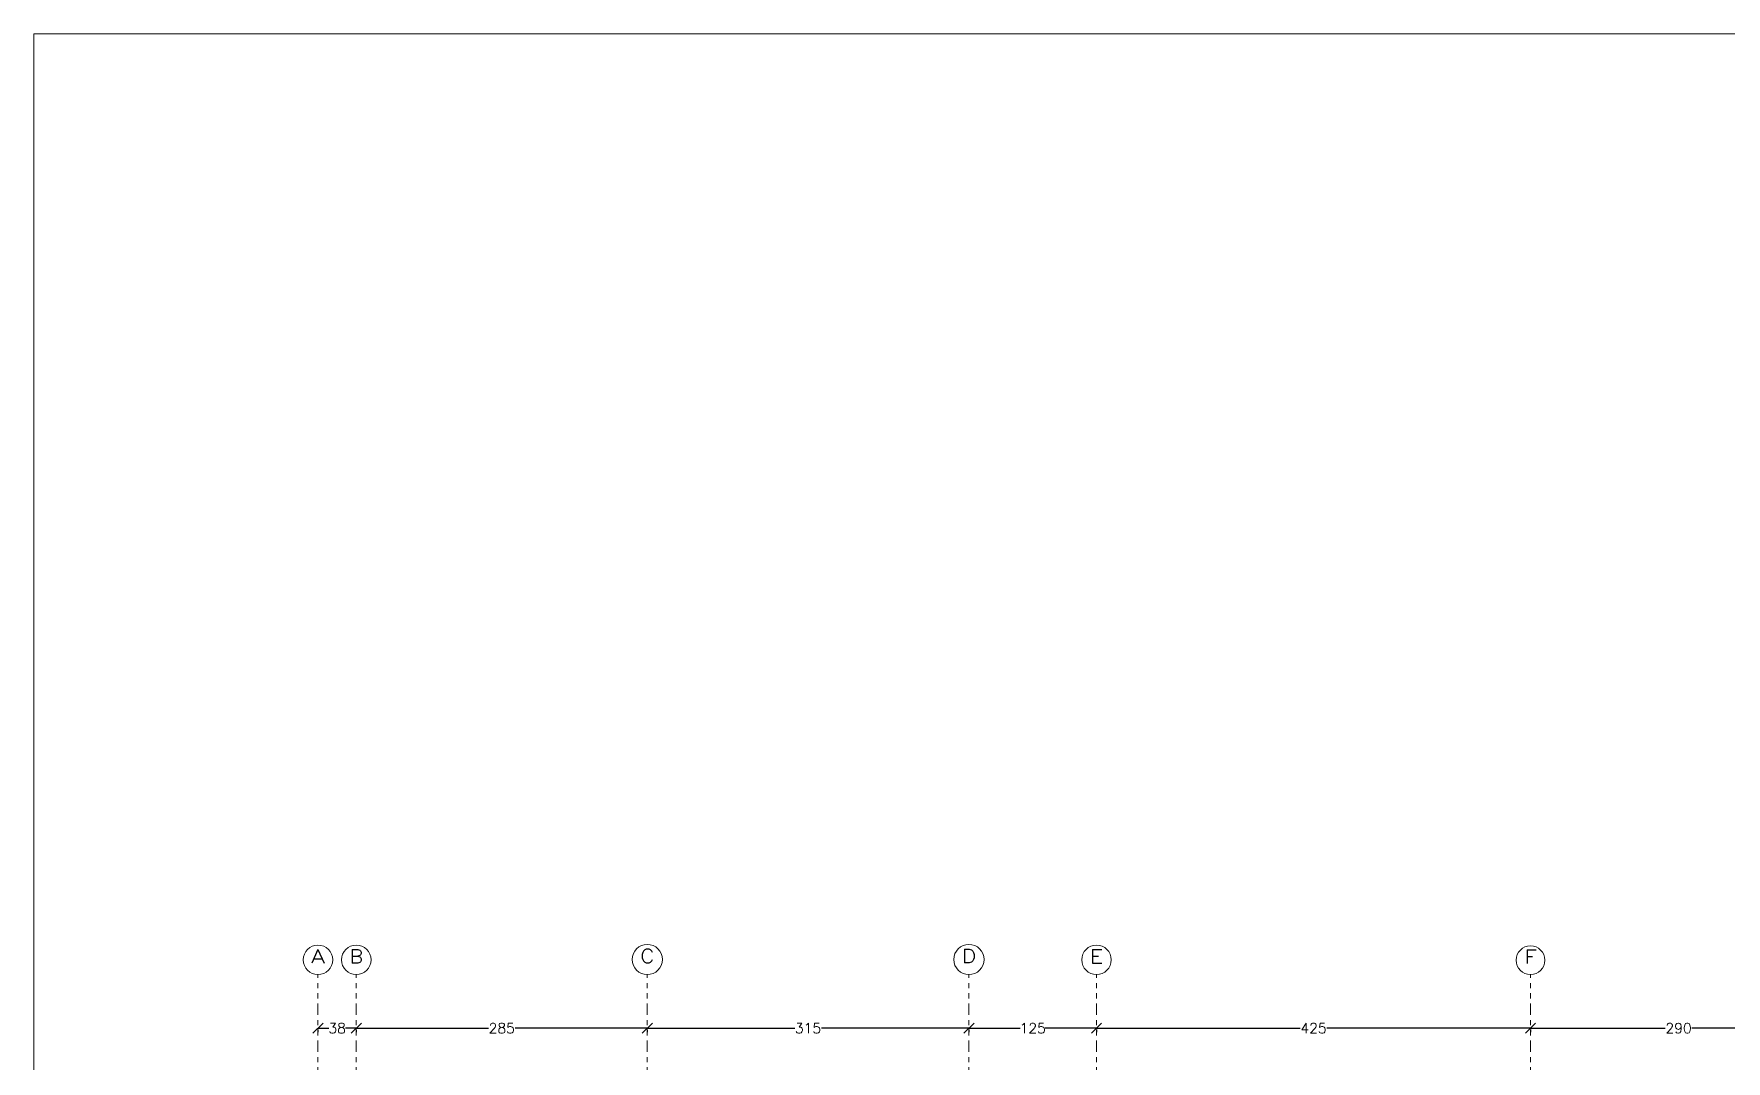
# Model space of a CAD drawing. Header units: metres. Extents: x 0 to 84, y 0 to 59.4.
# Drawn here: x 0 to 33.15, y 39.29 to 59.4 of the extents above; entities that cross this region are included whole.
import ezdxf
from ezdxf.enums import TextEntityAlignment as Align

# ---------------------------------------------------------------- set-up
doc = ezdxf.new("R2010")
doc.units = ezdxf.units.M
doc.linetypes.add('CYPE_RAYAPUNTOPUNTO', pattern=[0.45, 0.225, -0.075, 0, -0.075, 0, -0.075])
doc.layers.get('0').update_dxf_attribs({"lineweight": 0})
for name, color, linetype, lineweight in [('COTA_COTAS', 2, 'Continuous', 0), ('COTA_FORMAS', 3, 'CYPE_RAYAPUNTOPUNTO', 0), ('COTAS_REF_LINHAS', 2, 'Continuous', 0), ('QUAD_BORDA', 1, 'Continuous', 20), ('QUAD_LIMITES', 2, 'Continuous', 0)]:
    doc.layers.add(name, color=color, linetype=linetype, lineweight=lineweight)
doc.styles.add('CYPETXT', font='', dxfattribs={"height": 0.2})
doc.styles.add('CYPETXT_0.3', font='', dxfattribs={"height": 0.2})
doc.styles.get('CYPETXT').set_extended_font_data('romans')
doc.styles.get('CYPETXT_0.3').set_extended_font_data('romans')
doc.dimstyles.new('cype_oblique', dxfattribs={"dimtxt": 0.18, "dimasz": 0.18, "dimexe": 0.075, "dimexo": 0.075, "dimgap": 0, "dimtad": 0, "dimdec": 4, "dimzin": 0, "dimdsep": 46, "dimtxsty": 'CYPETXT_0.3', "dimblk": 'OBLIQUE', "dimtsz": 0.1, "dimcen": 0.09, "dimadec": 0, "dimazin": 0, "dimtfac": 1, "dimtdec": 4, "dimtofl": 0, "dimtmove": 2, "dimatfit": 3, "dimfxl": 1, "dimtolj": 1, "dimtzin": 0, "dimarcsym": 0})

# ---------------------------------------------------------------- blocks, each defined once
blk = doc.blocks.new('*D12')
at = {"layer": 'COTA_COTAS', "color": 0, "lineweight": -2, "transparency": 16777216}
for p, q in [((5.465, 39.838), (5.665, 40.038)), ((5.565, 39.938), (5.776, 39.938)), ((5.565, 39.913), (5.565, 39.863)), ((6.315, 39.938), (6.104, 39.938)), ((6.215, 39.838), (6.415, 40.038)), ((6.315, 39.913), (6.315, 39.863))]:
    blk.add_line(p, q, dxfattribs=at)
at = {"layer": 'Defpoints', "color": 0, "transparency": 16777216}
for p in [(5.565, 39.988), (6.315, 39.988), (6.315, 39.938)]:
    blk.add_point(p, dxfattribs=at)
at = {"layer": 'COTA_COTAS', "color": 0, "transparency": 16777216, "insert": (5.94, 39.938), "char_height": 0.2, "attachment_point": 5, "style": 'CYPETXT_0.3'}
blk.add_mtext('\\A1;38', dxfattribs=at)
blk = doc.blocks.new('_OBLIQUE')
at = {"color": 0, "linetype": 'ByBlock', "lineweight": -2}
blk.add_line((-0.5, -0.5), (0.5, 0.5), dxfattribs=at)
blk = doc.blocks.new('*D13')
at = {"layer": 'COTA_COTAS', "color": 0, "lineweight": -2, "transparency": 16777216}
for p, q in [((6.215, 39.838), (6.415, 40.038)), ((6.315, 39.938), (8.903, 39.938)), ((6.315, 39.913), (6.315, 39.863)), ((12.015, 39.938), (9.427, 39.938)), ((11.915, 39.838), (12.115, 40.038)), ((12.015, 39.913), (12.015, 39.863))]:
    blk.add_line(p, q, dxfattribs=at)
at = {"layer": 'Defpoints', "color": 0, "transparency": 16777216}
for p in [(6.315, 39.988), (12.015, 39.988), (12.015, 39.938)]:
    blk.add_point(p, dxfattribs=at)
at = {"layer": 'COTA_COTAS', "color": 0, "transparency": 16777216, "insert": (9.165, 39.938), "char_height": 0.2, "attachment_point": 5, "style": 'CYPETXT_0.3'}
blk.add_mtext('\\A1;285', dxfattribs=at)
blk = doc.blocks.new('*D14')
at = {"layer": 'COTA_COTAS', "color": 0, "lineweight": -2, "transparency": 16777216}
for p, q in [((11.915, 39.838), (12.115, 40.038)), ((12.015, 39.938), (14.904, 39.938)), ((12.015, 39.913), (12.015, 39.863)), ((18.315, 39.938), (15.426, 39.938)), ((18.215, 39.838), (18.415, 40.038)), ((18.315, 39.913), (18.315, 39.863))]:
    blk.add_line(p, q, dxfattribs=at)
at = {"layer": 'Defpoints', "color": 0, "transparency": 16777216}
for p in [(12.015, 39.988), (18.315, 39.988), (18.315, 39.938)]:
    blk.add_point(p, dxfattribs=at)
at = {"layer": 'COTA_COTAS', "color": 0, "transparency": 16777216, "insert": (15.165, 39.938), "char_height": 0.2, "attachment_point": 5, "style": 'CYPETXT_0.3'}
blk.add_mtext('\\A1;315', dxfattribs=at)
blk = doc.blocks.new('*D15')
at = {"layer": 'COTA_COTAS', "color": 0, "lineweight": -2, "transparency": 16777216}
for p, q in [((18.215, 39.838), (18.415, 40.038)), ((18.315, 39.938), (19.319, 39.938)), ((18.315, 39.913), (18.315, 39.863)), ((20.815, 39.938), (19.811, 39.938)), ((20.715, 39.838), (20.915, 40.038)), ((20.815, 39.913), (20.815, 39.863))]:
    blk.add_line(p, q, dxfattribs=at)
at = {"layer": 'Defpoints', "color": 0, "transparency": 16777216}
for p in [(18.315, 39.988), (20.815, 39.988), (20.815, 39.938)]:
    blk.add_point(p, dxfattribs=at)
at = {"layer": 'COTA_COTAS', "color": 0, "transparency": 16777216, "insert": (19.565, 39.938), "char_height": 0.2, "attachment_point": 5, "style": 'CYPETXT_0.3'}
blk.add_mtext('\\A1;125', dxfattribs=at)
blk = doc.blocks.new('*D16')
at = {"layer": 'COTA_COTAS', "color": 0, "lineweight": -2, "transparency": 16777216}
for p, q in [((20.715, 39.838), (20.915, 40.038)), ((20.815, 39.938), (24.803, 39.938)), ((20.815, 39.913), (20.815, 39.863)), ((29.315, 39.938), (25.327, 39.938)), ((29.215, 39.838), (29.415, 40.038)), ((29.315, 39.913), (29.315, 39.863))]:
    blk.add_line(p, q, dxfattribs=at)
at = {"layer": 'Defpoints', "color": 0, "transparency": 16777216}
for p in [(20.815, 39.988), (29.315, 39.988), (29.315, 39.938)]:
    blk.add_point(p, dxfattribs=at)
at = {"layer": 'COTA_COTAS', "color": 0, "transparency": 16777216, "insert": (25.065, 39.938), "char_height": 0.2, "attachment_point": 5, "style": 'CYPETXT_0.3'}
blk.add_mtext('\\A1;425', dxfattribs=at)
blk = doc.blocks.new('*D17')
at = {"layer": 'COTA_COTAS', "color": 0, "lineweight": -2, "transparency": 16777216}
for p, q in [((29.215, 39.838), (29.415, 40.038)), ((29.315, 39.938), (31.953, 39.938)), ((29.315, 39.913), (29.315, 39.863)), ((35.115, 39.938), (32.477, 39.938)), ((35.015, 39.838), (35.215, 40.038)), ((35.115, 39.913), (35.115, 39.863))]:
    blk.add_line(p, q, dxfattribs=at)
at = {"layer": 'Defpoints', "color": 0, "transparency": 16777216}
for p in [(29.315, 39.988), (35.115, 39.988), (35.115, 39.938)]:
    blk.add_point(p, dxfattribs=at)
at = {"layer": 'COTA_COTAS', "color": 0, "transparency": 16777216, "insert": (32.215, 39.938), "char_height": 0.2, "attachment_point": 5, "style": 'CYPETXT_0.3'}
blk.add_mtext('\\A1;290', dxfattribs=at)

msp = doc.modelspace()

# ---------------------------------------------------------------- linework, layer by layer
at = {"layer": 'COTA_FORMAS'}
for p, q in [((5.565, 16.99789), (5.565, 40.9879)), ((6.315, 16.99789), (6.315, 40.9879)), ((12.015, 16.99789), (12.015, 40.9879)), ((18.315, 16.99789), (18.315, 40.9879)), ((20.815, 16.99789), (20.815, 40.9879)), ((29.315, 16.99789), (29.315, 40.9879))]:
    msp.add_line(p, q, dxfattribs=at)
at = {"layer": 'COTAS_REF_LINHAS'}
for centre, radius in [((5.565, 41.27678), 0.28889), ((6.315, 41.27678), 0.28889), ((12.015, 41.28363), 0.29574), ((18.315, 41.28363), 0.29574), ((20.815, 41.27678), 0.28889), ((29.315, 41.26902), 0.28113)]:
    msp.add_circle(centre, radius, dxfattribs=at)
at = {"layer": 'QUAD_BORDA'}
msp.add_lwpolyline([(0, 0), (84, 0), (84, 59.4), (0, 59.4), (0, 0)], close=True, dxfattribs=at)
at = {"layer": 'QUAD_LIMITES'}
msp.add_lwpolyline([(0, 0), (84, 0), (84, 59.4), (0, 59.4), (0, 0)], close=True, dxfattribs=at)

# ---------------------------------------------------------------- texts
at = {"layer": 'COTAS_REF_LINHAS', "style": 'CYPETXT'}
for s, width, p, p2 in [('A', 1.156168, (5.431, 41.21012), (5.699, 41.21012)), ('B', 0.838142, (6.181, 41.21012), (6.449, 41.21012)), ('C', 0.90069, (11.871, 41.21696), (12.159, 41.21696)), ('D', 1.068765, (18.171, 41.21696), (18.459, 41.21696)), ('E', 1.096495, (20.681, 41.21012), (20.949, 41.21012)), ('F', 1.05263, (29.193, 41.20236), (29.437, 41.20236))]:
    msp.add_text(s, height=0.26667, dxfattribs=dict(at, width=width)).set_placement(p, p2, align=Align.FIT)

# ---------------------------------------------------------------- dimensions: what is measured, and where the dimension line sits
at = {"layer": 'COTA_COTAS'}
for p1, p2, text, picture, middle in [((5.565, 39.9879), (6.315, 39.9879), '38', '*D12', (5.94, 39.93789)), ((6.315, 39.9879), (12.015, 39.9879), '285', '*D13', (9.165, 39.93789)), ((12.015, 39.9879), (18.315, 39.9879), '315', '*D14', (15.165, 39.93789)), ((18.315, 39.9879), (20.815, 39.9879), '125', '*D15', (19.565, 39.93789)), ((20.815, 39.9879), (29.315, 39.9879), '425', '*D16', (25.065, 39.93789)), ((29.315, 39.9879), (35.115, 39.9879), '290', '*D17', (32.215, 39.93789))]:
    dim = msp.add_aligned_dim(p1=p1, p2=p2, distance=-0.05, text=text, dimstyle='cype_oblique', dxfattribs=at)
    dim.commit()
    dim.dimension.update_dxf_attribs({"geometry": picture, "text_midpoint": middle})

doc.saveas('drawing.dxf')
